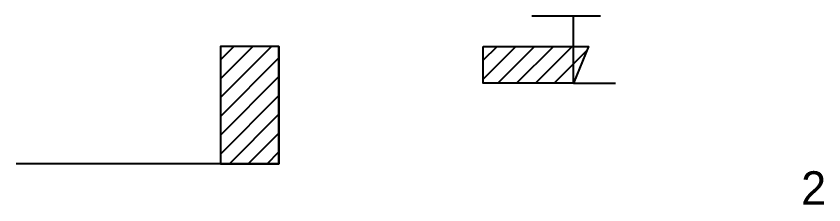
# Model space of a CAD drawing. Header units: metres. Extents: x 6475 to 8841, y 7871 to 9160.
# Drawn here: x 7153 to 7249.5, y 8035.7 to 8058.2 of the extents above; entities that cross this region are included whole.
import ezdxf

# ---------------------------------------------------------------- set-up
doc = ezdxf.new("R2010")
doc.units = ezdxf.units.M
for name, color, linetype in [('COTA', 241, 'Continuous'), ('Hachura', 253, 'Continuous'), ('Madeira', 126, 'Continuous')]:
    doc.layers.add(name, color=color, linetype=linetype)

msp = doc.modelspace()

# ---------------------------------------------------------------- hatches: boundary and pattern name
at = {"layer": 'Hachura'}
h = msp.add_hatch(dxfattribs=at)
h.set_pattern_fill('ANSI31', scale=0.5)
h.paths.add_polyline_path([(7184.4, 8054.6), (7177.4, 8054.6), (7177.4, 8040.6), (7184.4, 8040.6)])
h = msp.add_hatch(dxfattribs=at)
h.set_pattern_fill('ANSI31', scale=0.5)
h.paths.add_polyline_path([(7221.4, 8054.6), (7219.6, 8050.2), (7219.6, 8050.2), (7208.8, 8050.2), (7208.8, 8050.2), (7208.8, 8054.6), (7208.8, 8054.6), (7221.4, 8054.6)])

# ---------------------------------------------------------------- linework, layer by layer
at = {"layer": 'COTA'}
for p, q in [((7222.8, 8058.2), (7214.6, 8058.2)), ((7219.6, 8050.2), (7219.6, 8058.2)), ((7219.6, 8050.2), (7224.6, 8050.2))]:
    msp.add_line(p, q, dxfattribs=at)
at = {"layer": 'Madeira'}
msp.add_lwpolyline([(7184.4, 8054.6), (7184.4, 8040.6), (7153, 8040.6)], dxfattribs=at)
for points in [[(7184.4, 8040.6), (7184.4, 8054.6), (7177.4, 8054.6), (7177.4, 8040.6)], [(7208.8, 8054.6), (7221.4, 8054.6), (7219.6, 8050.2), (7208.8, 8050.2)]]:
    msp.add_lwpolyline(points, close=True, dxfattribs=at)

# ---------------------------------------------------------------- texts
at = {"layer": 'COTA'}
msp.add_text('2', height=4, dxfattribs=at).set_placement((7246.8, 8035.7))

doc.saveas('drawing.dxf')
